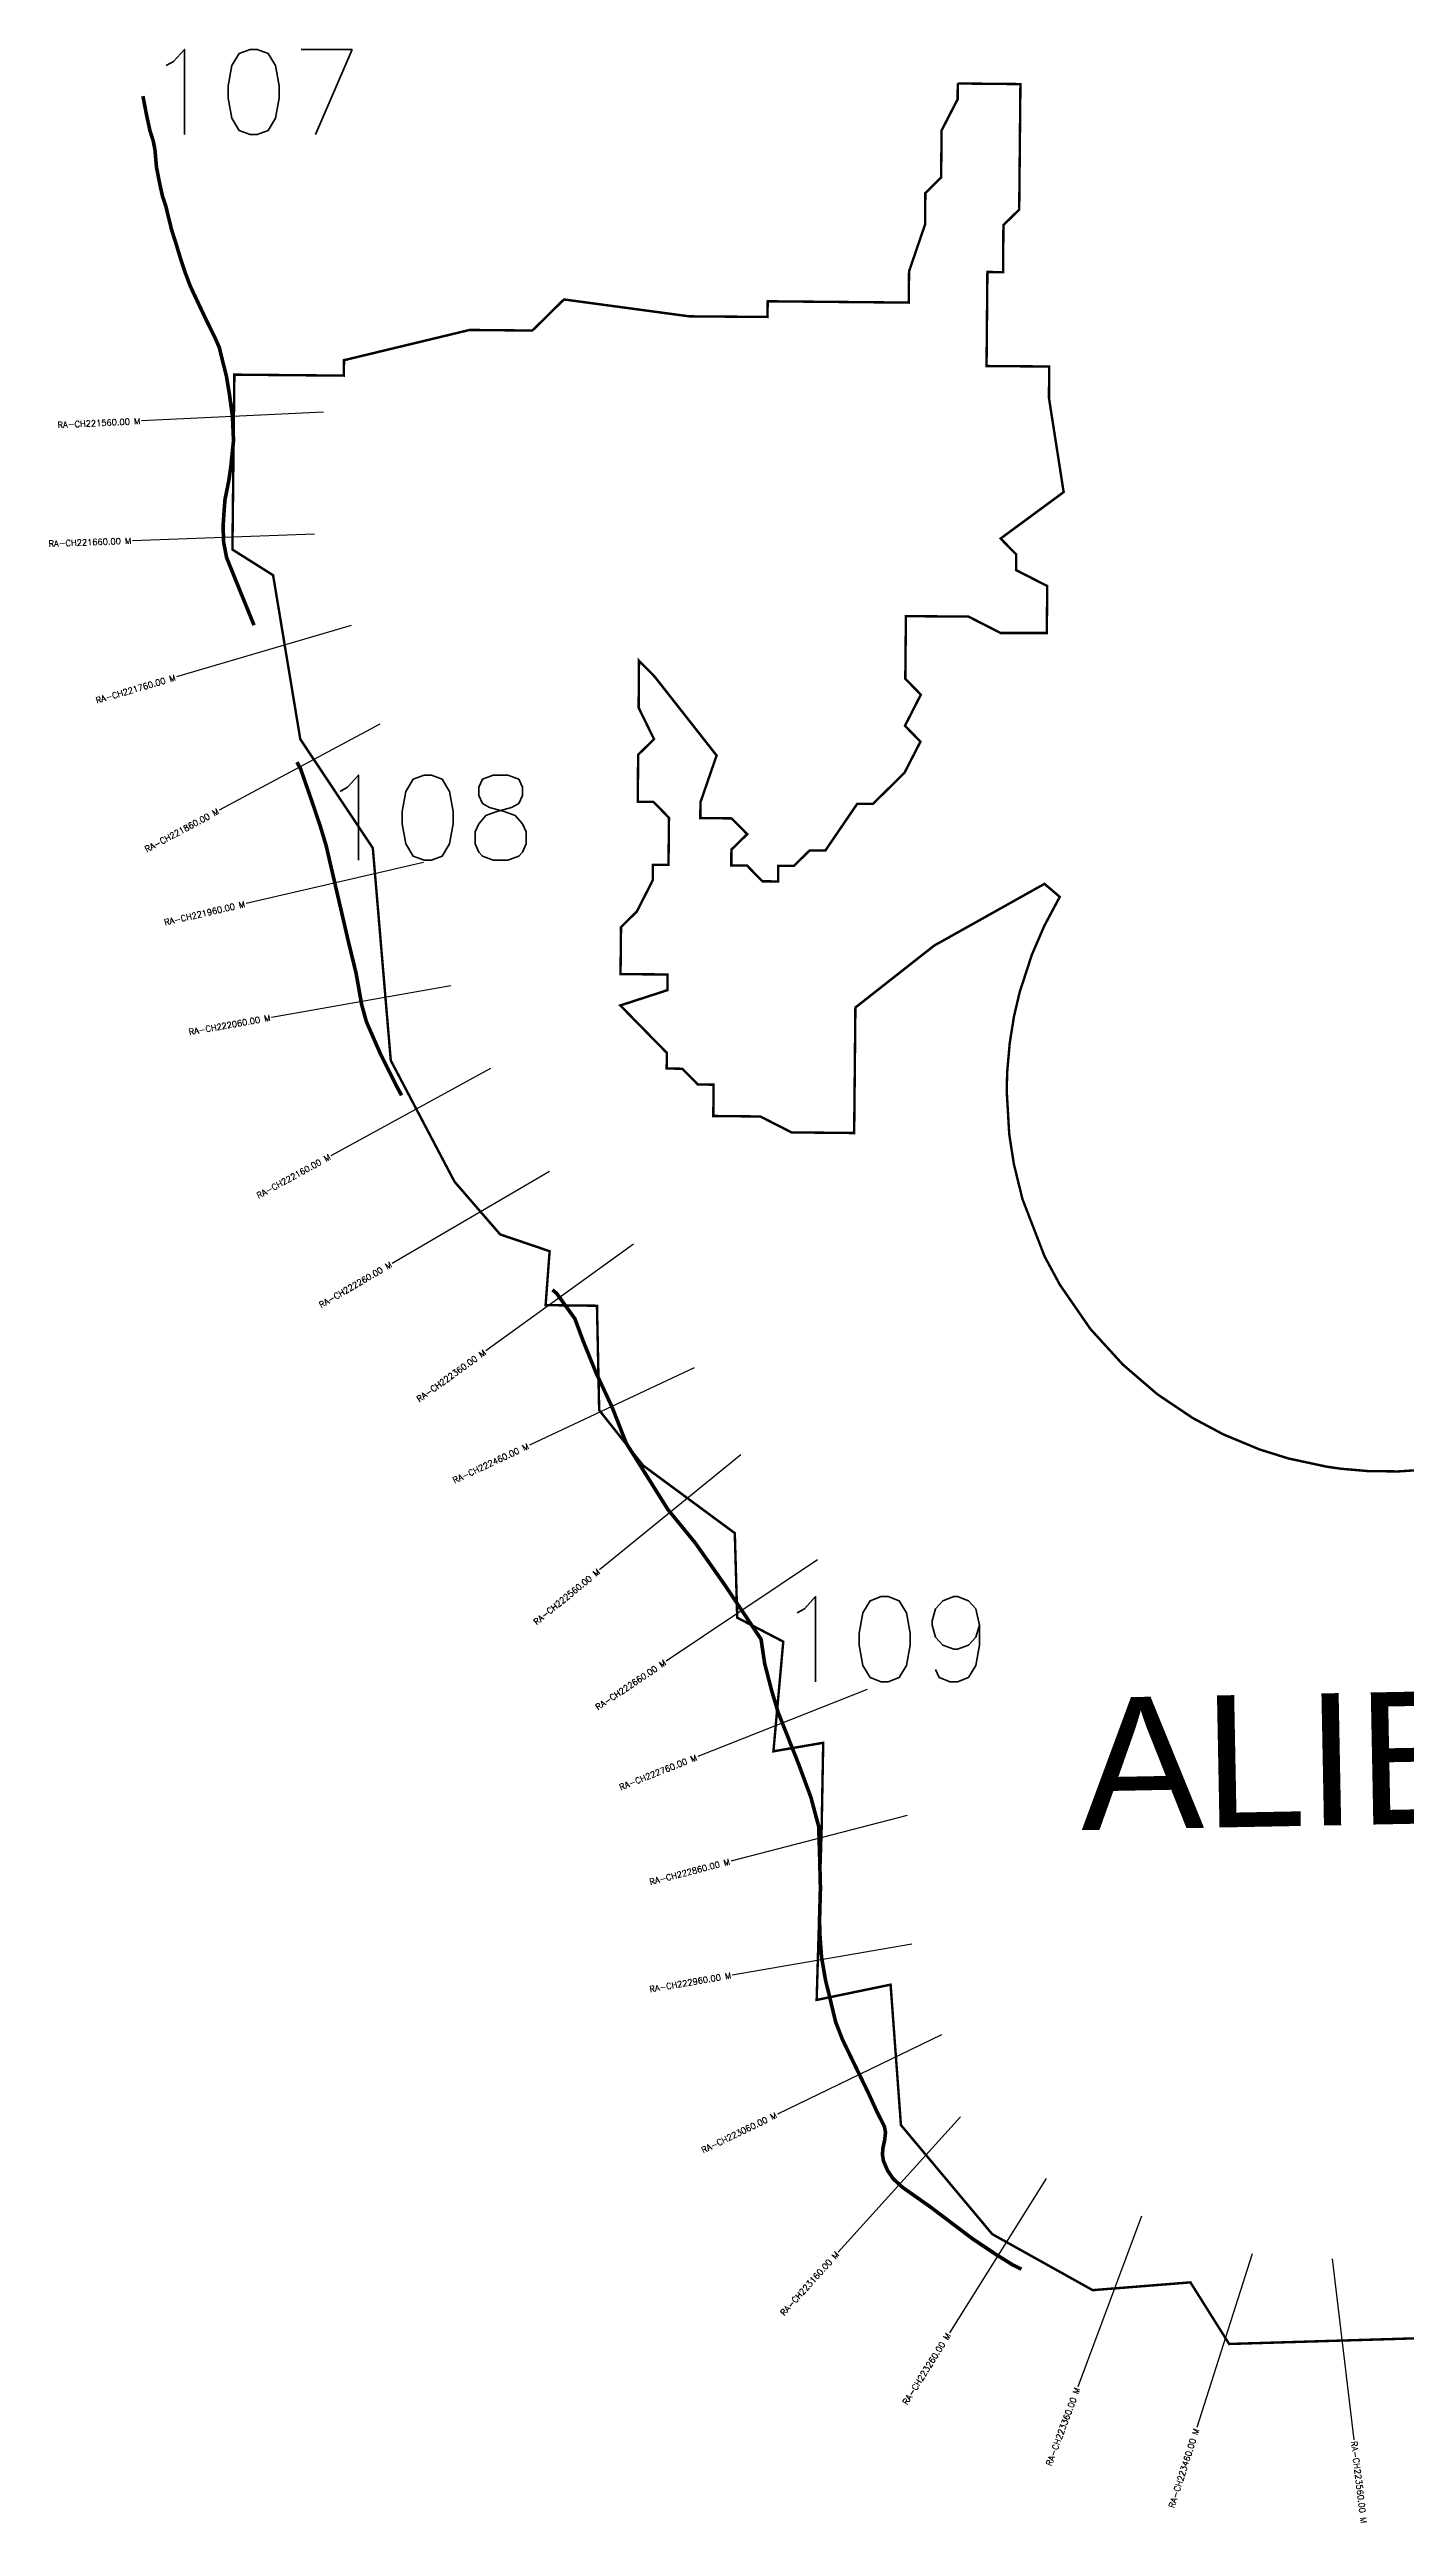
# Model space of a CAD drawing. Header units: metres. Extents: x 274657 to 276892, y 2062013 to 2064064.
# Drawn here: x 274657 to 275774, y 2062028 to 2064064 of the extents above; entities that cross this region are included whole.
import ezdxf
from ezdxf.enums import TextEntityAlignment as Align

# ---------------------------------------------------------------- set-up
doc = ezdxf.new("R2010")
doc.units = ezdxf.units.M
doc.header["$MEASUREMENT"] = 0
for name, color, linetype in [('CS', 134, 'Continuous'), ('CSMark', 6, 'Continuous'), ('NATURALLY PROTECTED', 3, 'Continuous'), ('VILLAGE NAME', 250, 'Continuous')]:
    doc.layers.add(name, color=color, linetype=linetype)
doc.styles.get("Standard").update_dxf_attribs({"font": 'simplex.shx'})

msp = doc.modelspace()

# ---------------------------------------------------------------- linework, layer by layer
at = {"color": 6, "const_width": 2, "flags": 128}
for points in [[(275839.9, 2062181.9), (275628.1, 2062175.5), (275596.2, 2062226.2), (275515.7, 2062219.8), (275433, 2062265.9), (275357.8, 2062355.7), (275349.3, 2062471.3), (275288.4, 2062458.7), (275290.3, 2062523.3), (275292.5, 2062599.4), (275293.8, 2062670.4), (275252.8, 2062663.4), (275260.9, 2062753.7), (275223, 2062773.4), (275221, 2062843), (275145.5, 2062898.7), (275110.4, 2062942.9), (275109.3, 2062944.3), (275107.5, 2063030.2), (275065.2, 2063030.7), (275068.5, 2063075.1), (275027.8, 2063088.9), (274990.2, 2063132.3), (274937.7, 2063232.1), (274922.9, 2063407), (274863.2, 2063496.6), (274840.8, 2063631.6), (274807.3, 2063652.7), (274808.9, 2063796.7), (274899, 2063795.9), (274899.2, 2063808.6), (275002.6, 2063833.5), (275054.3, 2063833), (275080.3, 2063858.6), (275183.4, 2063844.7), (275247.9, 2063844.2), (275248.1, 2063857.1), (275364.2, 2063856), (275364.5, 2063881.8), (275371.1, 2063901.1), (275377.7, 2063920.4), (275377.9, 2063946.2), (275390.9, 2063959), (275391.3, 2063997.8), (275404.5, 2064023.4), (275404.6, 2064036.4)], [(275404.6, 2064036.4), (275456.2, 2064035.9), (275455.2, 2063932.6), (275442.2, 2063919.8), (275441.9, 2063881.1), (275429, 2063881.2), (275428.3, 2063803.8), (275479.9, 2063803.4), (275479.7, 2063777.5), (275491.8, 2063700), (275439.9, 2063661.8), (275452.7, 2063648.7), (275452.6, 2063635.8), (275478.3, 2063622.7), (275477.9, 2063584), (275439.9, 2063584), (275413.5, 2063597.5), (275361.9, 2063597.9), (275361.4, 2063546.3), (275374.2, 2063533.3), (275361.1, 2063507.6), (275373.9, 2063494.6), (275360.7, 2063468.9), (275334.7, 2063443.3), (275321.8, 2063443.4), (275295.6, 2063405), (275282.6, 2063405), (275269.7, 2063392.3), (275256.8, 2063392.4), (275256.7, 2063379.5), (275243.7, 2063379.6), (275231, 2063392.6), (275218.1, 2063392.7), (275218.2, 2063405.7), (275231.2, 2063418.4), (275218.4, 2063431.4), (275192.6, 2063431.7), (275192.7, 2063444.6), (275206, 2063483.2), (275154.9, 2063548.2), (275142.1, 2063561.2), (275141.8, 2063522.5), (275154.5, 2063496.6), (275141.4, 2063483.8), (275141.1, 2063445.1), (275154, 2063445), (275166.8, 2063431.9), (275166.4, 2063393.2), (275153.5, 2063393.2), (275153.4, 2063380.4), (275140.3, 2063354.7), (275127.3, 2063341.9), (275126.9, 2063303.2), (275165.6, 2063302.9), (275165.5, 2063290), (275126.7, 2063277.4), (275165, 2063238.4), (275164.9, 2063225.5), (275177.8, 2063225.3), (275190.6, 2063212.3), (275203.5, 2063212.2), (275203.3, 2063186.4), (275242, 2063186), (275267.7, 2063172.9), (275319.3, 2063172.4), (275320.3, 2063275.7), (275385.2, 2063326.7), (275476, 2063377.5), (275488.6, 2063366.8), (275475.8, 2063342.8), (275465.6, 2063319.1), (275455.6, 2063288.4), (275450.9, 2063268.4), (275447.4, 2063246.5), (275445.3, 2063222.6), (275444.9, 2063207.2), (275447, 2063171.3), (275450.8, 2063146.8), (275457.9, 2063117.9), (275476.1, 2063070.8), (275488.6, 2063047.6), (275513.8, 2063011.1), (275540.6, 2062981.7), (275569, 2062957.3), (275598.2, 2062937.7), (275623.3, 2062924.3), (275653.1, 2062911.9), (275676.8, 2062904.5), (275708.4, 2062897.7), (275720.2, 2062896), (275742.2, 2062894.1), (275767.3, 2062893.8), (275790.3, 2062895.3)]]:
    msp.add_lwpolyline(points, dxfattribs=at)
at = {"layer": 'CS'}
for p, q in [((274882.2, 2063765.7), (274732.4, 2063758.6)), ((274874.9, 2063665.5), (274725, 2063660)), ((274905.2, 2063590.1), (274761.3, 2063547.8)), ((274928.7, 2063509.1), (274796.5, 2063438.1)), ((274964.7, 2063395), (274818.6, 2063361.2)), ((274987.2, 2063293.6), (274839.5, 2063267.4)), ((275019.9, 2063225.6), (274888.4, 2063153.6)), ((275068.5, 2063140.6), (274938.8, 2063065.1)), ((275137.5, 2063080.9), (275015.9, 2062993.1)), ((275187.6, 2062979.1), (275051.8, 2062915.4)), ((275226, 2062907.5), (275109.7, 2062812.7)), ((275289.1, 2062821.1), (275164.5, 2062737.6)), ((275329.9, 2062714.2), (275190.5, 2062659)), ((275363, 2062610.5), (275217.8, 2062573)), ((275366.7, 2062504.6), (275218.9, 2062479.1)), ((275391.1, 2062430.1), (275256.1, 2062364.7)), ((275406.8, 2062362.5), (275306.2, 2062251.2)), ((275477.4, 2062311.8), (275397.7, 2062184.8)), ((275556, 2062280.8), (275503.5, 2062140.2)), ((275647.1, 2062249.6), (275601.5, 2062106.7)), ((275712.9, 2062245.5), (275730.8, 2062096.6))]:
    msp.add_line(p, q, dxfattribs=at)
at = {"layer": 'NATURALLY PROTECTED', "const_width": 3, "flags": 128}
for points in [[(274733.6, 2064026), (274736.6, 2064010.4), (274739.4, 2063997.5), (274742.1, 2063989.1), (274743.5, 2063981.8), (274744.8, 2063967.2), (274747.8, 2063952.1), (274749.8, 2063943.3), (274752.4, 2063935.6), (274754.7, 2063926.2), (274757.2, 2063916), (274760.8, 2063904.7), (274764.5, 2063892.5), (274768.4, 2063880.7), (274772.6, 2063869.6), (274778.5, 2063857), (274785.6, 2063842), (274792.9, 2063827.2), (274796.5, 2063819.1), (274799.2, 2063807.9), (274802.4, 2063795.2), (274804.8, 2063780.7), (274807.3, 2063762.5), (274808.2, 2063742.4), (274806, 2063721.2), (274804.4, 2063709.8), (274801.2, 2063694), (274800.5, 2063685.3), (274799.6, 2063671.7), (274800.1, 2063658.6), (274802.5, 2063646.1), (274813.9, 2063617.9), (274825.1, 2063590.4)], [(274860.4, 2063477.7), (274863.5, 2063472), (274872.9, 2063445), (274879.7, 2063424.8), (274884.4, 2063409.3), (274903, 2063329.1), (274909.1, 2063304.1), (274913.8, 2063277.8), (274917.7, 2063263.8), (274929.3, 2063237.3), (274943.1, 2063209.8), (274946.6, 2063203.4)], [(275070.8, 2063043.3), (275074.2, 2063040.5), (275089.3, 2063019.5), (275096.7, 2062999.7), (275106.9, 2062974.6), (275120.1, 2062946.4), (275131.6, 2062917), (275143.6, 2062898), (275165.8, 2062862.6), (275188.6, 2062834.7), (275212.3, 2062801), (275242.6, 2062755.7), (275245.6, 2062735.6), (275251.2, 2062713.9), (275256.8, 2062695.1), (275273.7, 2062652.5), (275283.7, 2062625.4), (275290.1, 2062601.4), (275290.8, 2062579.2), (275291.5, 2062550.7), (275290.8, 2062525.1), (275291, 2062513.7), (275292.4, 2062494), (275295.9, 2062474), (275298.3, 2062464.5), (275304, 2062440.7), (275309.7, 2062426), (275322.3, 2062400), (275331.1, 2062381.9), (275337.8, 2062367.2), (275344.2, 2062354.5), (275345.1, 2062349.6), (275344.4, 2062343.3), (275342.9, 2062336.5), (275342.6, 2062331.2), (275343.4, 2062326.2), (275346.7, 2062318.5), (275351.4, 2062311.5), (275359.3, 2062304.3), (275382.2, 2062288.2), (275416.6, 2062262.2), (275435.9, 2062249.3), (275450, 2062240.5), (275457, 2062237.1)]]:
    msp.add_lwpolyline(points, dxfattribs=at)

# ---------------------------------------------------------------- texts
at = {"char_height": 70, "attachment_point": 1}
for s, insert in [('107', (274734.8, 2064064.4)), ('108', (274878.1, 2063467)), ('109', (275254.4, 2062790.7))]:
    msp.add_mtext_dynamic_manual_height_columns(s, width=95.172, gutter_width=1, heights=[0], dxfattribs=dict(at, insert=insert))
at = {"layer": 'CSMark'}
for s, rotation, p in [('RA-CH221560.00 M', 2.7026, (274731.4, 2063758.5)), ('RA-CH221660.00 M', 2.0749, (274724, 2063660)), ('RA-CH221760.00 M', 16.3851, (274760.3, 2063547.5)), ('RA-CH221860.00 M', 28.2531, (274795.7, 2063437.7)), ('RA-CH221960.00 M', 13.0227, (274817.6, 2063361)), ('RA-CH222060.00 M', 10.0336, (274838.5, 2063267.3)), ('RA-CH222160.00 M', 28.7149, (274887.5, 2063153.1)), ('RA-CH222260.00 M', 30.2091, (274938, 2063064.6)), ('RA-CH222360.00 M', 35.8016, (275015.1, 2062992.5)), ('RA-CH222460.00 M', 25.1006, (275050.9, 2062915)), ('RA-CH222560.00 M', 39.1819, (275109, 2062812.1)), ('RA-CH222660.00 M', 33.8285, (275163.6, 2062737)), ('RA-CH222760.00 M', 21.6128, (275189.5, 2062658.6)), ('RA-CH222860.00 M', 14.4984, (275216.8, 2062572.7)), ('RA-CH222960.00 M', 9.778, (275217.9, 2062479)), ('RA-CH223060.00 M', 25.8398, (275255.2, 2062364.3)), ('RA-CH223160.00 M', 47.8509, (275305.5, 2062250.5)), ('RA-CH223260.00 M', 57.9006, (275397.1, 2062183.9)), ('RA-CH223360.00 M', 69.5467, (275503.2, 2062139.3)), ('RA-CH223460.00 M', 72.3045, (275601.2, 2062105.7))]:
    msp.add_text(s, height=5, rotation=rotation, dxfattribs=at).set_placement(p, align=Align.MIDDLE_RIGHT)
msp.add_text('RA-CH223560.00 M', height=5, rotation=276.8557, dxfattribs=at).set_placement((275730.9, 2062095.6), align=Align.MIDDLE_LEFT)
at = {"layer": 'VILLAGE NAME', "insert": (275504.3, 2062707.2), "char_height": 108.748, "attachment_point": 1, "rotation": 1.1028}
msp.add_mtext_dynamic_manual_height_columns('{\\fArial|b0|i0|c0|p34;ALIBAG (MCI)}', width=1043.665, gutter_width=543.7, heights=[0], dxfattribs=at)

doc.saveas('drawing.dxf')
